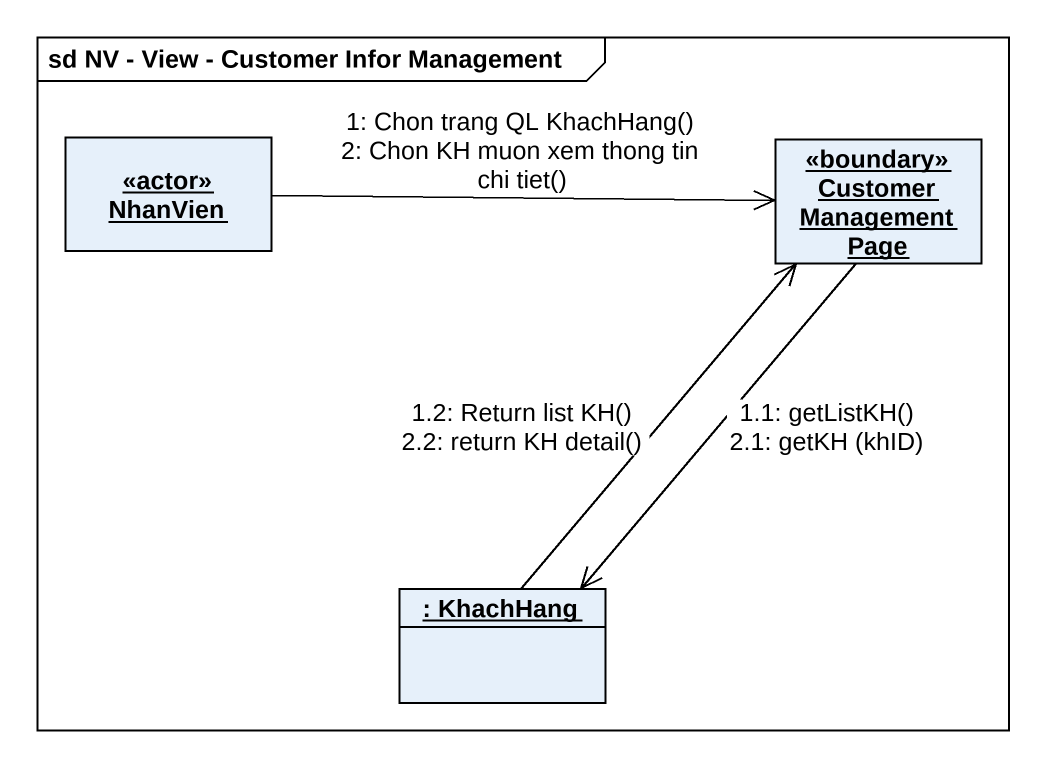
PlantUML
@startuml
mainframe sd NV - View - Customer Infor Management
hide circle
hide empty members
object "<<actor>> NhanVien" as actor_NhanVien
object "<<boundary>> Customer Management Page" as boundary_Customer
object ": KhachHang" as KhachHang
actor_NhanVien -right-> boundary_Customer : 1: Chon trang QL KhachHang()\n2: Chon KH muon xem thong tin chi tiet()
boundary_Customer --> KhachHang : 1.1: getListKH()\n2.1: getKH (khID)
KhachHang -up-> boundary_Customer : 1.2: Return list KH()\n2.2: return KH detail()
@enduml
